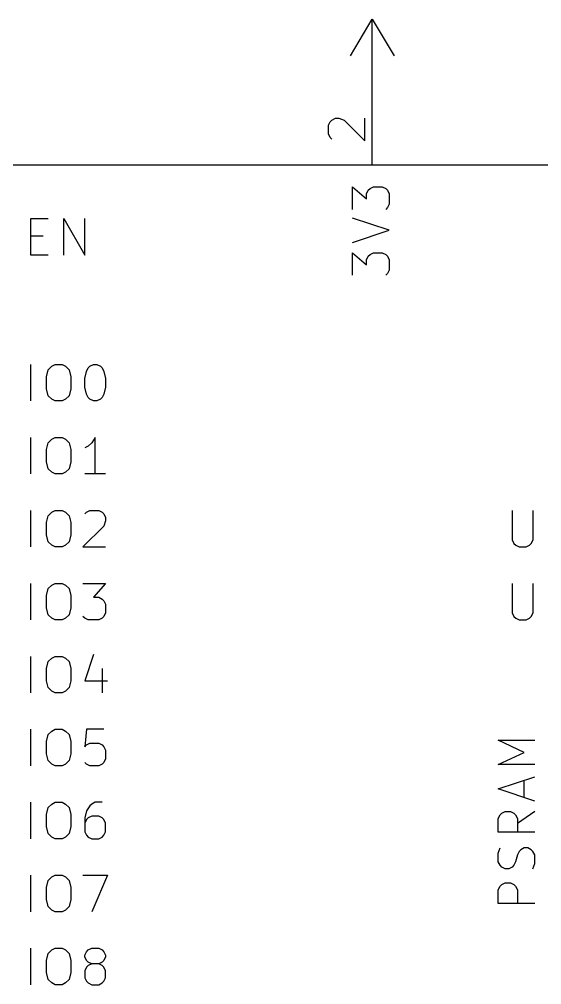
# Model space of a CAD drawing. Header units: inches. Extents: x 0.4 to 16.1, y -11.3 to -0.4.
# Drawn here: x 8.966 to 9.682, y -2.823 to -1.5 of the extents above; entities that cross this region are included whole.
import ezdxf

# ---------------------------------------------------------------- set-up
doc = ezdxf.new("R2010")
doc.units = ezdxf.units.IN
doc.header["$MEASUREMENT"] = 0
for name, color, linetype in [('GREENSIXTYFIVE', 129, 'CONTINUOUS'), ('LIGHTRED', 12, 'CONTINUOUS'), ('RED', 14, 'CONTINUOUS'), ('WHITE', 250, 'CONTINUOUS')]:
    doc.layers.add(name, color=color, linetype=linetype)

msp = doc.modelspace()

# ---------------------------------------------------------------- linework, layer by layer
at = {"layer": 'GREENSIXTYFIVE', "linetype": 'CONTINUOUS'}
for p, q in [((9.4231, -1.7605), (9.4231, -1.7295)), ((9.4231, -1.7295), (9.4422, -1.7462)), ((9.4231, -1.7605), (9.4231, -1.7295)), ((9.4231, -1.7295), (9.4422, -1.7462)), ((9.4446, -1.7343), (9.4469, -1.7319)), ((9.4446, -1.7343), (9.4469, -1.7319)), ((9.4469, -1.7319), (9.4517, -1.7295)), ((9.4469, -1.7319), (9.4517, -1.7295)), ((9.4517, -1.7295), (9.4636, -1.7295)), ((9.4517, -1.7295), (9.4636, -1.7295)), ((9.4636, -1.7295), (9.4684, -1.7319)), ((9.4636, -1.7295), (9.4684, -1.7319)), ((9.4684, -1.7319), (9.4708, -1.7343)), ((9.4684, -1.7319), (9.4708, -1.7343)), ((9.4422, -1.739), (9.4446, -1.7343)), ((9.4422, -1.739), (9.4446, -1.7343)), ((9.4422, -1.7462), (9.4422, -1.739)), ((9.4422, -1.7462), (9.4422, -1.739)), ((9.4708, -1.7343), (9.4731, -1.739)), ((9.4708, -1.7343), (9.4731, -1.739)), ((9.4731, -1.739), (9.4731, -1.7533)), ((9.4731, -1.739), (9.4731, -1.7533)), ((9.4708, -1.7581), (9.4684, -1.7605)), ((9.4708, -1.7581), (9.4684, -1.7605)), ((9.4731, -1.7533), (9.4708, -1.7581)), ((9.4731, -1.7533), (9.4708, -1.7581)), ((9.4731, -1.789), (9.4231, -1.7724)), ((9.4731, -1.789), (9.4231, -1.7724)), ((8.9819, -1.8231), (8.9819, -1.7731)), ((8.9819, -1.7731), (9.0057, -1.7731)), ((8.9819, -1.8231), (8.9819, -1.7731)), ((8.9819, -1.7731), (9.0057, -1.7731)), ((9.0271, -1.8231), (9.0271, -1.7731)), ((9.0271, -1.7731), (9.0557, -1.8231)), ((9.0271, -1.8231), (9.0271, -1.7731)), ((9.0271, -1.7731), (9.0557, -1.8231)), ((9.0557, -1.8231), (9.0557, -1.7731)), ((9.0557, -1.8231), (9.0557, -1.7731)), ((8.9819, -1.7969), (8.9986, -1.7969)), ((8.9819, -1.7969), (8.9986, -1.7969)), ((9.4231, -1.8057), (9.4731, -1.789)), ((9.4231, -1.8057), (9.4731, -1.789)), ((9.0057, -1.8231), (8.9819, -1.8231)), ((9.0057, -1.8231), (8.9819, -1.8231)), ((9.4231, -1.8509), (9.4231, -1.82)), ((9.4231, -1.82), (9.4422, -1.8367)), ((9.4231, -1.8509), (9.4231, -1.82)), ((9.4231, -1.82), (9.4422, -1.8367)), ((9.4422, -1.8295), (9.4446, -1.8248)), ((9.4422, -1.8295), (9.4446, -1.8248)), ((9.4446, -1.8248), (9.4469, -1.8224)), ((9.4446, -1.8248), (9.4469, -1.8224)), ((9.4469, -1.8224), (9.4517, -1.82)), ((9.4469, -1.8224), (9.4517, -1.82)), ((9.4517, -1.82), (9.4636, -1.82)), ((9.4517, -1.82), (9.4636, -1.82)), ((9.4636, -1.82), (9.4684, -1.8224)), ((9.4636, -1.82), (9.4684, -1.8224)), ((9.4684, -1.8224), (9.4708, -1.8248)), ((9.4684, -1.8224), (9.4708, -1.8248)), ((9.4708, -1.8248), (9.4731, -1.8295)), ((9.4708, -1.8248), (9.4731, -1.8295)), ((9.4422, -1.8367), (9.4422, -1.8295)), ((9.4422, -1.8367), (9.4422, -1.8295)), ((9.4731, -1.8295), (9.4731, -1.8438)), ((9.4731, -1.8295), (9.4731, -1.8438)), ((9.4708, -1.8486), (9.4684, -1.8509)), ((9.4708, -1.8486), (9.4684, -1.8509)), ((9.4731, -1.8438), (9.4708, -1.8486)), ((9.4731, -1.8438), (9.4708, -1.8486)), ((8.9819, -2.0231), (8.9819, -1.9731)), ((8.9819, -2.0231), (8.9819, -1.9731)), ((9.0033, -1.9898), (9.0057, -1.9803)), ((9.0033, -1.9898), (9.0057, -1.9803)), ((9.0057, -1.9803), (9.0105, -1.9755)), ((9.0057, -1.9803), (9.0105, -1.9755)), ((9.0105, -1.9755), (9.0152, -1.9731)), ((9.0105, -1.9755), (9.0152, -1.9731)), ((9.0152, -1.9731), (9.0248, -1.9731)), ((9.0152, -1.9731), (9.0248, -1.9731)), ((9.0248, -1.9731), (9.0295, -1.9755)), ((9.0248, -1.9731), (9.0295, -1.9755)), ((9.0295, -1.9755), (9.0343, -1.9803)), ((9.0295, -1.9755), (9.0343, -1.9803)), ((9.0343, -1.9803), (9.0367, -1.9898)), ((9.0343, -1.9803), (9.0367, -1.9898)), ((9.0557, -1.9922), (9.0581, -1.9827)), ((9.0557, -1.9922), (9.0581, -1.9827)), ((9.0581, -1.9827), (9.0605, -1.9779)), ((9.0581, -1.9827), (9.0605, -1.9779)), ((9.0605, -1.9779), (9.0629, -1.9755)), ((9.0605, -1.9779), (9.0629, -1.9755)), ((9.0629, -1.9755), (9.0676, -1.9731)), ((9.0629, -1.9755), (9.0676, -1.9731)), ((9.0676, -1.9731), (9.0724, -1.9731)), ((9.0676, -1.9731), (9.0724, -1.9731)), ((9.0724, -1.9731), (9.0771, -1.9755)), ((9.0724, -1.9731), (9.0771, -1.9755)), ((9.0771, -1.9755), (9.0795, -1.9779)), ((9.0771, -1.9755), (9.0795, -1.9779)), ((9.0795, -1.9779), (9.0819, -1.9827)), ((9.0795, -1.9779), (9.0819, -1.9827)), ((9.0819, -1.9827), (9.0843, -1.9922)), ((9.0819, -1.9827), (9.0843, -1.9922)), ((9.0033, -2.0065), (9.0033, -1.9898)), ((9.0033, -2.0065), (9.0033, -1.9898)), ((9.0367, -1.9898), (9.0367, -2.0065)), ((9.0367, -1.9898), (9.0367, -2.0065)), ((9.0557, -2.0041), (9.0557, -1.9922)), ((9.0557, -2.0041), (9.0557, -1.9922)), ((9.0843, -1.9922), (9.0843, -2.0041)), ((9.0843, -1.9922), (9.0843, -2.0041)), ((9.0057, -2.016), (9.0033, -2.0065)), ((9.0057, -2.016), (9.0033, -2.0065)), ((9.0367, -2.0065), (9.0343, -2.016)), ((9.0367, -2.0065), (9.0343, -2.016)), ((9.0581, -2.0136), (9.0557, -2.0041)), ((9.0581, -2.0136), (9.0557, -2.0041)), ((9.0843, -2.0041), (9.0819, -2.0136)), ((9.0843, -2.0041), (9.0819, -2.0136)), ((9.0105, -2.0208), (9.0057, -2.016)), ((9.0105, -2.0208), (9.0057, -2.016)), ((9.0152, -2.0231), (9.0105, -2.0208)), ((9.0152, -2.0231), (9.0105, -2.0208)), ((9.0248, -2.0231), (9.0152, -2.0231)), ((9.0248, -2.0231), (9.0152, -2.0231)), ((9.0295, -2.0208), (9.0248, -2.0231)), ((9.0295, -2.0208), (9.0248, -2.0231)), ((9.0343, -2.016), (9.0295, -2.0208)), ((9.0343, -2.016), (9.0295, -2.0208)), ((9.0605, -2.0184), (9.0581, -2.0136)), ((9.0605, -2.0184), (9.0581, -2.0136)), ((9.0629, -2.0208), (9.0605, -2.0184)), ((9.0629, -2.0208), (9.0605, -2.0184)), ((9.0676, -2.0231), (9.0629, -2.0208)), ((9.0676, -2.0231), (9.0629, -2.0208)), ((9.0724, -2.0231), (9.0676, -2.0231)), ((9.0724, -2.0231), (9.0676, -2.0231)), ((9.0771, -2.0208), (9.0724, -2.0231)), ((9.0771, -2.0208), (9.0724, -2.0231)), ((9.0795, -2.0184), (9.0771, -2.0208)), ((9.0795, -2.0184), (9.0771, -2.0208)), ((9.0819, -2.0136), (9.0795, -2.0184)), ((9.0819, -2.0136), (9.0795, -2.0184)), ((8.9819, -2.1231), (8.9819, -2.0731)), ((8.9819, -2.1231), (8.9819, -2.0731)), ((9.0057, -2.0803), (9.0105, -2.0755)), ((9.0057, -2.0803), (9.0105, -2.0755)), ((9.0105, -2.0755), (9.0152, -2.0731)), ((9.0105, -2.0755), (9.0152, -2.0731)), ((9.0152, -2.0731), (9.0248, -2.0731)), ((9.0152, -2.0731), (9.0248, -2.0731)), ((9.0248, -2.0731), (9.0295, -2.0755)), ((9.0248, -2.0731), (9.0295, -2.0755)), ((9.0295, -2.0755), (9.0343, -2.0803)), ((9.0295, -2.0755), (9.0343, -2.0803)), ((9.07, -2.0731), (9.0652, -2.0803)), ((9.07, -2.0731), (9.0652, -2.0803)), ((9.07, -2.1231), (9.07, -2.0731)), ((9.07, -2.1231), (9.07, -2.0731)), ((9.0033, -2.0898), (9.0057, -2.0803)), ((9.0033, -2.0898), (9.0057, -2.0803)), ((9.0033, -2.1065), (9.0033, -2.0898)), ((9.0033, -2.1065), (9.0033, -2.0898)), ((9.0343, -2.0803), (9.0367, -2.0898)), ((9.0343, -2.0803), (9.0367, -2.0898)), ((9.0367, -2.0898), (9.0367, -2.1065)), ((9.0367, -2.0898), (9.0367, -2.1065)), ((9.0605, -2.085), (9.0557, -2.0874)), ((9.0605, -2.085), (9.0557, -2.0874)), ((9.0652, -2.0803), (9.0605, -2.085)), ((9.0652, -2.0803), (9.0605, -2.085)), ((9.0057, -2.116), (9.0033, -2.1065)), ((9.0057, -2.116), (9.0033, -2.1065)), ((9.0105, -2.1208), (9.0057, -2.116)), ((9.0105, -2.1208), (9.0057, -2.116)), ((9.0343, -2.116), (9.0295, -2.1208)), ((9.0343, -2.116), (9.0295, -2.1208)), ((9.0367, -2.1065), (9.0343, -2.116)), ((9.0367, -2.1065), (9.0343, -2.116)), ((9.0152, -2.1231), (9.0105, -2.1208)), ((9.0152, -2.1231), (9.0105, -2.1208)), ((9.0248, -2.1231), (9.0152, -2.1231)), ((9.0248, -2.1231), (9.0152, -2.1231)), ((9.0295, -2.1208), (9.0248, -2.1231)), ((9.0295, -2.1208), (9.0248, -2.1231)), ((9.0843, -2.1231), (9.0557, -2.1231)), ((9.0843, -2.1231), (9.0557, -2.1231)), ((8.9819, -2.2231), (8.9819, -2.1731)), ((8.9819, -2.2231), (8.9819, -2.1731)), ((9.0033, -2.1898), (9.0057, -2.1803)), ((9.0033, -2.1898), (9.0057, -2.1803)), ((9.0057, -2.1803), (9.0105, -2.1755)), ((9.0057, -2.1803), (9.0105, -2.1755)), ((9.0105, -2.1755), (9.0152, -2.1731)), ((9.0105, -2.1755), (9.0152, -2.1731)), ((9.0152, -2.1731), (9.0248, -2.1731)), ((9.0152, -2.1731), (9.0248, -2.1731)), ((9.0248, -2.1731), (9.0295, -2.1755)), ((9.0248, -2.1731), (9.0295, -2.1755)), ((9.0295, -2.1755), (9.0343, -2.1803)), ((9.0295, -2.1755), (9.0343, -2.1803)), ((9.0343, -2.1803), (9.0367, -2.1898)), ((9.0343, -2.1803), (9.0367, -2.1898)), ((9.0557, -2.1779), (9.0581, -2.1755)), ((9.0557, -2.1779), (9.0581, -2.1755)), ((9.0581, -2.1755), (9.0629, -2.1731)), ((9.0581, -2.1755), (9.0629, -2.1731)), ((9.0629, -2.1731), (9.0748, -2.1731)), ((9.0629, -2.1731), (9.0748, -2.1731)), ((9.0748, -2.1731), (9.0795, -2.1755)), ((9.0748, -2.1731), (9.0795, -2.1755)), ((9.0795, -2.1755), (9.0819, -2.1779)), ((9.0795, -2.1755), (9.0819, -2.1779)), ((9.0819, -2.1779), (9.0843, -2.1827)), ((9.0819, -2.1779), (9.0843, -2.1827)), ((9.0843, -2.1827), (9.0843, -2.1874)), ((9.0843, -2.1827), (9.0843, -2.1874)), ((9.6419, -2.1731), (9.6419, -2.2136)), ((9.6419, -2.1731), (9.6419, -2.2136)), ((9.6705, -2.2136), (9.6705, -2.1731)), ((9.6705, -2.2136), (9.6705, -2.1731)), ((9.0033, -2.2065), (9.0033, -2.1898)), ((9.0033, -2.2065), (9.0033, -2.1898)), ((9.0367, -2.1898), (9.0367, -2.2065)), ((9.0367, -2.1898), (9.0367, -2.2065)), ((9.0819, -2.1946), (9.0533, -2.2231)), ((9.0819, -2.1946), (9.0533, -2.2231)), ((9.0843, -2.1874), (9.0819, -2.1946)), ((9.0843, -2.1874), (9.0819, -2.1946)), ((9.0057, -2.216), (9.0033, -2.2065)), ((9.0057, -2.216), (9.0033, -2.2065)), ((9.0367, -2.2065), (9.0343, -2.216)), ((9.0367, -2.2065), (9.0343, -2.216)), ((9.0105, -2.2208), (9.0057, -2.216)), ((9.0105, -2.2208), (9.0057, -2.216)), ((9.0152, -2.2231), (9.0105, -2.2208)), ((9.0152, -2.2231), (9.0105, -2.2208)), ((9.0295, -2.2208), (9.0248, -2.2231)), ((9.0295, -2.2208), (9.0248, -2.2231)), ((9.0343, -2.216), (9.0295, -2.2208)), ((9.0343, -2.216), (9.0295, -2.2208)), ((9.6419, -2.2136), (9.6443, -2.2184)), ((9.6419, -2.2136), (9.6443, -2.2184)), ((9.6443, -2.2184), (9.6467, -2.2208)), ((9.6443, -2.2184), (9.6467, -2.2208)), ((9.6467, -2.2208), (9.6514, -2.2231)), ((9.6467, -2.2208), (9.6514, -2.2231)), ((9.6609, -2.2231), (9.6657, -2.2208)), ((9.6609, -2.2231), (9.6657, -2.2208)), ((9.6657, -2.2208), (9.6681, -2.2184)), ((9.6657, -2.2208), (9.6681, -2.2184)), ((9.6681, -2.2184), (9.6705, -2.2136)), ((9.6681, -2.2184), (9.6705, -2.2136)), ((9.0248, -2.2231), (9.0152, -2.2231)), ((9.0248, -2.2231), (9.0152, -2.2231)), ((9.0533, -2.2231), (9.0843, -2.2231)), ((9.0533, -2.2231), (9.0843, -2.2231)), ((9.6514, -2.2231), (9.6609, -2.2231)), ((9.6514, -2.2231), (9.6609, -2.2231)), ((8.9819, -2.3231), (8.9819, -2.2731)), ((8.9819, -2.3231), (8.9819, -2.2731)), ((9.0057, -2.2803), (9.0105, -2.2755)), ((9.0057, -2.2803), (9.0105, -2.2755)), ((9.0105, -2.2755), (9.0152, -2.2731)), ((9.0105, -2.2755), (9.0152, -2.2731)), ((9.0152, -2.2731), (9.0248, -2.2731)), ((9.0152, -2.2731), (9.0248, -2.2731)), ((9.0248, -2.2731), (9.0295, -2.2755)), ((9.0248, -2.2731), (9.0295, -2.2755)), ((9.0295, -2.2755), (9.0343, -2.2803)), ((9.0295, -2.2755), (9.0343, -2.2803)), ((9.0533, -2.2731), (9.0843, -2.2731)), ((9.0533, -2.2731), (9.0843, -2.2731)), ((9.0843, -2.2731), (9.0676, -2.2922)), ((9.0843, -2.2731), (9.0676, -2.2922)), ((9.6419, -2.2731), (9.6419, -2.3136)), ((9.6419, -2.2731), (9.6419, -2.3136)), ((9.6705, -2.3136), (9.6705, -2.2731)), ((9.6705, -2.3136), (9.6705, -2.2731)), ((9.0033, -2.2898), (9.0057, -2.2803)), ((9.0033, -2.2898), (9.0057, -2.2803)), ((9.0343, -2.2803), (9.0367, -2.2898)), ((9.0343, -2.2803), (9.0367, -2.2898)), ((9.0033, -2.3065), (9.0033, -2.2898)), ((9.0033, -2.3065), (9.0033, -2.2898)), ((9.0367, -2.2898), (9.0367, -2.3065)), ((9.0367, -2.2898), (9.0367, -2.3065)), ((9.0676, -2.2922), (9.0748, -2.2922)), ((9.0676, -2.2922), (9.0748, -2.2922)), ((9.0748, -2.2922), (9.0795, -2.2946)), ((9.0748, -2.2922), (9.0795, -2.2946)), ((9.0795, -2.2946), (9.0819, -2.2969)), ((9.0795, -2.2946), (9.0819, -2.2969)), ((9.0819, -2.2969), (9.0843, -2.3017)), ((9.0819, -2.2969), (9.0843, -2.3017)), ((9.0843, -2.3017), (9.0843, -2.3136)), ((9.0843, -2.3017), (9.0843, -2.3136)), ((9.0057, -2.316), (9.0033, -2.3065)), ((9.0057, -2.316), (9.0033, -2.3065)), ((9.0367, -2.3065), (9.0343, -2.316)), ((9.0367, -2.3065), (9.0343, -2.316)), ((9.0843, -2.3136), (9.0819, -2.3184)), ((9.0843, -2.3136), (9.0819, -2.3184)), ((9.6419, -2.3136), (9.6443, -2.3184)), ((9.6419, -2.3136), (9.6443, -2.3184)), ((9.6681, -2.3184), (9.6705, -2.3136)), ((9.6681, -2.3184), (9.6705, -2.3136)), ((9.0105, -2.3208), (9.0057, -2.316)), ((9.0105, -2.3208), (9.0057, -2.316)), ((9.0152, -2.3231), (9.0105, -2.3208)), ((9.0152, -2.3231), (9.0105, -2.3208)), ((9.0248, -2.3231), (9.0152, -2.3231)), ((9.0248, -2.3231), (9.0152, -2.3231)), ((9.0295, -2.3208), (9.0248, -2.3231)), ((9.0295, -2.3208), (9.0248, -2.3231)), ((9.0343, -2.316), (9.0295, -2.3208)), ((9.0343, -2.316), (9.0295, -2.3208)), ((9.0557, -2.3208), (9.0533, -2.3184)), ((9.0557, -2.3208), (9.0533, -2.3184)), ((9.0605, -2.3231), (9.0557, -2.3208)), ((9.0605, -2.3231), (9.0557, -2.3208)), ((9.0748, -2.3231), (9.0605, -2.3231)), ((9.0748, -2.3231), (9.0605, -2.3231)), ((9.0795, -2.3208), (9.0748, -2.3231)), ((9.0795, -2.3208), (9.0748, -2.3231)), ((9.0819, -2.3184), (9.0795, -2.3208)), ((9.0819, -2.3184), (9.0795, -2.3208)), ((9.6443, -2.3184), (9.6467, -2.3208)), ((9.6443, -2.3184), (9.6467, -2.3208)), ((9.6467, -2.3208), (9.6514, -2.3231)), ((9.6467, -2.3208), (9.6514, -2.3231)), ((9.6514, -2.3231), (9.6609, -2.3231)), ((9.6514, -2.3231), (9.6609, -2.3231)), ((9.6609, -2.3231), (9.6657, -2.3208)), ((9.6609, -2.3231), (9.6657, -2.3208)), ((9.6657, -2.3208), (9.6681, -2.3184)), ((9.6657, -2.3208), (9.6681, -2.3184)), ((8.9819, -2.4231), (8.9819, -2.3731)), ((8.9819, -2.4231), (8.9819, -2.3731)), ((9.0033, -2.3898), (9.0057, -2.3803)), ((9.0033, -2.3898), (9.0057, -2.3803)), ((9.0057, -2.3803), (9.0105, -2.3755)), ((9.0057, -2.3803), (9.0105, -2.3755)), ((9.0105, -2.3755), (9.0152, -2.3731)), ((9.0105, -2.3755), (9.0152, -2.3731)), ((9.0152, -2.3731), (9.0248, -2.3731)), ((9.0152, -2.3731), (9.0248, -2.3731)), ((9.0248, -2.3731), (9.0295, -2.3755)), ((9.0248, -2.3731), (9.0295, -2.3755)), ((9.0295, -2.3755), (9.0343, -2.3803)), ((9.0295, -2.3755), (9.0343, -2.3803)), ((9.0343, -2.3803), (9.0367, -2.3898)), ((9.0343, -2.3803), (9.0367, -2.3898)), ((9.0676, -2.3708), (9.0557, -2.4065)), ((9.0676, -2.3708), (9.0557, -2.4065)), ((9.0033, -2.4065), (9.0033, -2.3898)), ((9.0033, -2.4065), (9.0033, -2.3898)), ((9.0367, -2.3898), (9.0367, -2.4065)), ((9.0367, -2.3898), (9.0367, -2.4065)), ((9.0795, -2.3898), (9.0795, -2.4231)), ((9.0795, -2.3898), (9.0795, -2.4231)), ((9.0057, -2.416), (9.0033, -2.4065)), ((9.0057, -2.416), (9.0033, -2.4065)), ((9.0367, -2.4065), (9.0343, -2.416)), ((9.0367, -2.4065), (9.0343, -2.416)), ((9.0557, -2.4065), (9.0867, -2.4065)), ((9.0557, -2.4065), (9.0867, -2.4065)), ((9.0105, -2.4208), (9.0057, -2.416)), ((9.0105, -2.4208), (9.0057, -2.416)), ((9.0152, -2.4231), (9.0105, -2.4208)), ((9.0152, -2.4231), (9.0105, -2.4208)), ((9.0295, -2.4208), (9.0248, -2.4231)), ((9.0295, -2.4208), (9.0248, -2.4231)), ((9.0343, -2.416), (9.0295, -2.4208)), ((9.0343, -2.416), (9.0295, -2.4208)), ((9.0248, -2.4231), (9.0152, -2.4231)), ((9.0248, -2.4231), (9.0152, -2.4231)), ((8.9819, -2.5231), (8.9819, -2.4731)), ((8.9819, -2.5231), (8.9819, -2.4731)), ((9.0105, -2.4755), (9.0152, -2.4731)), ((9.0105, -2.4755), (9.0152, -2.4731)), ((9.0152, -2.4731), (9.0248, -2.4731)), ((9.0152, -2.4731), (9.0248, -2.4731)), ((9.0248, -2.4731), (9.0295, -2.4755)), ((9.0248, -2.4731), (9.0295, -2.4755)), ((9.0581, -2.4731), (9.0557, -2.4969)), ((9.0581, -2.4731), (9.0557, -2.4969)), ((9.0819, -2.4731), (9.0581, -2.4731)), ((9.0819, -2.4731), (9.0581, -2.4731)), ((9.0033, -2.4898), (9.0057, -2.4803)), ((9.0033, -2.4898), (9.0057, -2.4803)), ((9.0057, -2.4803), (9.0105, -2.4755)), ((9.0057, -2.4803), (9.0105, -2.4755)), ((9.0295, -2.4755), (9.0343, -2.4803)), ((9.0295, -2.4755), (9.0343, -2.4803)), ((9.0343, -2.4803), (9.0367, -2.4898)), ((9.0343, -2.4803), (9.0367, -2.4898)), ((9.0033, -2.5065), (9.0033, -2.4898)), ((9.0033, -2.5065), (9.0033, -2.4898)), ((9.0367, -2.4898), (9.0367, -2.5065)), ((9.0367, -2.4898), (9.0367, -2.5065)), ((9.0557, -2.4969), (9.0581, -2.4946)), ((9.0557, -2.4969), (9.0581, -2.4946)), ((9.0581, -2.4946), (9.0629, -2.4922)), ((9.0581, -2.4946), (9.0629, -2.4922)), ((9.0629, -2.4922), (9.0748, -2.4922)), ((9.0629, -2.4922), (9.0748, -2.4922)), ((9.0748, -2.4922), (9.0795, -2.4946)), ((9.0748, -2.4922), (9.0795, -2.4946)), ((9.0795, -2.4946), (9.0819, -2.4969)), ((9.0795, -2.4946), (9.0819, -2.4969)), ((9.0819, -2.4969), (9.0843, -2.5017)), ((9.0819, -2.4969), (9.0843, -2.5017)), ((9.0057, -2.516), (9.0033, -2.5065)), ((9.0057, -2.516), (9.0033, -2.5065)), ((9.0367, -2.5065), (9.0343, -2.516)), ((9.0367, -2.5065), (9.0343, -2.516)), ((9.0843, -2.5136), (9.0819, -2.5184)), ((9.0843, -2.5136), (9.0819, -2.5184)), ((9.0843, -2.5017), (9.0843, -2.5136)), ((9.0843, -2.5017), (9.0843, -2.5136)), ((9.0105, -2.5208), (9.0057, -2.516)), ((9.0105, -2.5208), (9.0057, -2.516)), ((9.0152, -2.5231), (9.0105, -2.5208)), ((9.0152, -2.5231), (9.0105, -2.5208)), ((9.0248, -2.5231), (9.0152, -2.5231)), ((9.0248, -2.5231), (9.0152, -2.5231)), ((9.0295, -2.5208), (9.0248, -2.5231)), ((9.0295, -2.5208), (9.0248, -2.5231)), ((9.0343, -2.516), (9.0295, -2.5208)), ((9.0343, -2.516), (9.0295, -2.5208)), ((9.0581, -2.5208), (9.0557, -2.5184)), ((9.0581, -2.5208), (9.0557, -2.5184)), ((9.0629, -2.5231), (9.0581, -2.5208)), ((9.0629, -2.5231), (9.0581, -2.5208)), ((9.0748, -2.5231), (9.0629, -2.5231)), ((9.0748, -2.5231), (9.0629, -2.5231)), ((9.0795, -2.5208), (9.0748, -2.5231)), ((9.0795, -2.5208), (9.0748, -2.5231)), ((9.0819, -2.5184), (9.0795, -2.5208)), ((9.0819, -2.5184), (9.0795, -2.5208)), ((8.9819, -2.6231), (8.9819, -2.5731)), ((8.9819, -2.6231), (8.9819, -2.5731)), ((9.0057, -2.5803), (9.0105, -2.5755)), ((9.0057, -2.5803), (9.0105, -2.5755)), ((9.0105, -2.5755), (9.0152, -2.5731)), ((9.0105, -2.5755), (9.0152, -2.5731)), ((9.0152, -2.5731), (9.0248, -2.5731)), ((9.0152, -2.5731), (9.0248, -2.5731)), ((9.0248, -2.5731), (9.0295, -2.5755)), ((9.0248, -2.5731), (9.0295, -2.5755)), ((9.0295, -2.5755), (9.0343, -2.5803)), ((9.0295, -2.5755), (9.0343, -2.5803)), ((9.0629, -2.5779), (9.0581, -2.585)), ((9.0629, -2.5779), (9.0581, -2.585)), ((9.0652, -2.5755), (9.0629, -2.5779)), ((9.0652, -2.5755), (9.0629, -2.5779)), ((9.07, -2.5731), (9.0652, -2.5755)), ((9.07, -2.5731), (9.0652, -2.5755)), ((9.0795, -2.5731), (9.07, -2.5731)), ((9.0795, -2.5731), (9.07, -2.5731)), ((9.0033, -2.5898), (9.0057, -2.5803)), ((9.0033, -2.5898), (9.0057, -2.5803)), ((9.0033, -2.6065), (9.0033, -2.5898)), ((9.0033, -2.6065), (9.0033, -2.5898)), ((9.0343, -2.5803), (9.0367, -2.5898)), ((9.0343, -2.5803), (9.0367, -2.5898)), ((9.0367, -2.5898), (9.0367, -2.6065)), ((9.0367, -2.5898), (9.0367, -2.6065)), ((9.0581, -2.585), (9.0557, -2.5946)), ((9.0581, -2.585), (9.0557, -2.5946)), ((9.0652, -2.5922), (9.0605, -2.5946)), ((9.0652, -2.5922), (9.0605, -2.5946)), ((9.0748, -2.5922), (9.0652, -2.5922)), ((9.0748, -2.5922), (9.0652, -2.5922)), ((9.0795, -2.5946), (9.0748, -2.5922)), ((9.0795, -2.5946), (9.0748, -2.5922)), ((9.0057, -2.616), (9.0033, -2.6065)), ((9.0057, -2.616), (9.0033, -2.6065)), ((9.0367, -2.6065), (9.0343, -2.616)), ((9.0367, -2.6065), (9.0343, -2.616)), ((9.0557, -2.5946), (9.0557, -2.6136)), ((9.0557, -2.5946), (9.0557, -2.6136)), ((9.0581, -2.5969), (9.0557, -2.6017)), ((9.0581, -2.5969), (9.0557, -2.6017)), ((9.0605, -2.5946), (9.0581, -2.5969)), ((9.0605, -2.5946), (9.0581, -2.5969)), ((9.0819, -2.5969), (9.0795, -2.5946)), ((9.0819, -2.5969), (9.0795, -2.5946)), ((9.0843, -2.6017), (9.0819, -2.5969)), ((9.0843, -2.6017), (9.0819, -2.5969)), ((9.0843, -2.6136), (9.0843, -2.6017)), ((9.0843, -2.6136), (9.0843, -2.6017)), ((9.0105, -2.6208), (9.0057, -2.616)), ((9.0105, -2.6208), (9.0057, -2.616)), ((9.0343, -2.616), (9.0295, -2.6208)), ((9.0343, -2.616), (9.0295, -2.6208)), ((9.0557, -2.6136), (9.0581, -2.6184)), ((9.0557, -2.6136), (9.0581, -2.6184)), ((9.0581, -2.6184), (9.0605, -2.6208)), ((9.0581, -2.6184), (9.0605, -2.6208)), ((9.0795, -2.6208), (9.0819, -2.6184)), ((9.0795, -2.6208), (9.0819, -2.6184)), ((9.0819, -2.6184), (9.0843, -2.6136)), ((9.0819, -2.6184), (9.0843, -2.6136)), ((9.0152, -2.6231), (9.0105, -2.6208)), ((9.0152, -2.6231), (9.0105, -2.6208)), ((9.0248, -2.6231), (9.0152, -2.6231)), ((9.0248, -2.6231), (9.0152, -2.6231)), ((9.0295, -2.6208), (9.0248, -2.6231)), ((9.0295, -2.6208), (9.0248, -2.6231)), ((9.0605, -2.6208), (9.0652, -2.6231)), ((9.0605, -2.6208), (9.0652, -2.6231)), ((9.0652, -2.6231), (9.0748, -2.6231)), ((9.0652, -2.6231), (9.0748, -2.6231)), ((9.0748, -2.6231), (9.0795, -2.6208)), ((9.0748, -2.6231), (9.0795, -2.6208)), ((8.9819, -2.7231), (8.9819, -2.6731)), ((8.9819, -2.7231), (8.9819, -2.6731)), ((9.0033, -2.6898), (9.0057, -2.6803)), ((9.0033, -2.6898), (9.0057, -2.6803)), ((9.0057, -2.6803), (9.0105, -2.6755)), ((9.0057, -2.6803), (9.0105, -2.6755)), ((9.0105, -2.6755), (9.0152, -2.6731)), ((9.0105, -2.6755), (9.0152, -2.6731)), ((9.0152, -2.6731), (9.0248, -2.6731)), ((9.0152, -2.6731), (9.0248, -2.6731)), ((9.0248, -2.6731), (9.0295, -2.6755)), ((9.0248, -2.6731), (9.0295, -2.6755)), ((9.0295, -2.6755), (9.0343, -2.6803)), ((9.0295, -2.6755), (9.0343, -2.6803)), ((9.0343, -2.6803), (9.0367, -2.6898)), ((9.0343, -2.6803), (9.0367, -2.6898)), ((9.0533, -2.6731), (9.0867, -2.6731)), ((9.0533, -2.6731), (9.0867, -2.6731)), ((9.0867, -2.6731), (9.0652, -2.7231)), ((9.0867, -2.6731), (9.0652, -2.7231)), ((9.0033, -2.7065), (9.0033, -2.6898)), ((9.0033, -2.7065), (9.0033, -2.6898)), ((9.0367, -2.6898), (9.0367, -2.7065)), ((9.0367, -2.6898), (9.0367, -2.7065)), ((9.0057, -2.716), (9.0033, -2.7065)), ((9.0057, -2.716), (9.0033, -2.7065)), ((9.0367, -2.7065), (9.0343, -2.716)), ((9.0367, -2.7065), (9.0343, -2.716)), ((9.0105, -2.7208), (9.0057, -2.716)), ((9.0105, -2.7208), (9.0057, -2.716)), ((9.0152, -2.7231), (9.0105, -2.7208)), ((9.0152, -2.7231), (9.0105, -2.7208)), ((9.0248, -2.7231), (9.0152, -2.7231)), ((9.0248, -2.7231), (9.0152, -2.7231)), ((9.0295, -2.7208), (9.0248, -2.7231)), ((9.0295, -2.7208), (9.0248, -2.7231)), ((9.0343, -2.716), (9.0295, -2.7208)), ((9.0343, -2.716), (9.0295, -2.7208)), ((8.9819, -2.8231), (8.9819, -2.7731)), ((8.9819, -2.8231), (8.9819, -2.7731)), ((9.0057, -2.7803), (9.0105, -2.7755)), ((9.0057, -2.7803), (9.0105, -2.7755)), ((9.0105, -2.7755), (9.0152, -2.7731)), ((9.0105, -2.7755), (9.0152, -2.7731)), ((9.0152, -2.7731), (9.0248, -2.7731)), ((9.0152, -2.7731), (9.0248, -2.7731)), ((9.0248, -2.7731), (9.0295, -2.7755)), ((9.0248, -2.7731), (9.0295, -2.7755)), ((9.0295, -2.7755), (9.0343, -2.7803)), ((9.0295, -2.7755), (9.0343, -2.7803)), ((9.0557, -2.7827), (9.0581, -2.7779)), ((9.0557, -2.7827), (9.0581, -2.7779)), ((9.0581, -2.7779), (9.0605, -2.7755)), ((9.0581, -2.7779), (9.0605, -2.7755)), ((9.0605, -2.7755), (9.0652, -2.7731)), ((9.0605, -2.7755), (9.0652, -2.7731)), ((9.0652, -2.7731), (9.0748, -2.7731)), ((9.0652, -2.7731), (9.0748, -2.7731)), ((9.0748, -2.7731), (9.0795, -2.7755)), ((9.0748, -2.7731), (9.0795, -2.7755)), ((9.0795, -2.7755), (9.0819, -2.7779)), ((9.0795, -2.7755), (9.0819, -2.7779)), ((9.0819, -2.7779), (9.0843, -2.7827)), ((9.0819, -2.7779), (9.0843, -2.7827)), ((9.0033, -2.7898), (9.0057, -2.7803)), ((9.0033, -2.7898), (9.0057, -2.7803)), ((9.0033, -2.8065), (9.0033, -2.7898)), ((9.0033, -2.8065), (9.0033, -2.7898)), ((9.0343, -2.7803), (9.0367, -2.7898)), ((9.0343, -2.7803), (9.0367, -2.7898)), ((9.0367, -2.7898), (9.0367, -2.8065)), ((9.0367, -2.7898), (9.0367, -2.8065)), ((9.0557, -2.785), (9.0557, -2.7827)), ((9.0557, -2.785), (9.0557, -2.7827)), ((9.0581, -2.7898), (9.0557, -2.785)), ((9.0581, -2.7898), (9.0557, -2.785)), ((9.0605, -2.7922), (9.0581, -2.7898)), ((9.0605, -2.7922), (9.0581, -2.7898)), ((9.0819, -2.7898), (9.0795, -2.7922)), ((9.0819, -2.7898), (9.0795, -2.7922)), ((9.0843, -2.785), (9.0819, -2.7898)), ((9.0843, -2.785), (9.0819, -2.7898)), ((9.0843, -2.7827), (9.0843, -2.785)), ((9.0843, -2.7827), (9.0843, -2.785)), ((9.0581, -2.7993), (9.0557, -2.8041)), ((9.0581, -2.7993), (9.0557, -2.8041)), ((9.0557, -2.8041), (9.0557, -2.8136)), ((9.0557, -2.8041), (9.0557, -2.8136)), ((9.0605, -2.7969), (9.0581, -2.7993)), ((9.0605, -2.7969), (9.0581, -2.7993)), ((9.0652, -2.7946), (9.0605, -2.7922)), ((9.0652, -2.7946), (9.0605, -2.7922)), ((9.0652, -2.7946), (9.0605, -2.7969)), ((9.0652, -2.7946), (9.0605, -2.7969)), ((9.0748, -2.7946), (9.0652, -2.7946)), ((9.0748, -2.7946), (9.0652, -2.7946)), ((9.0795, -2.7922), (9.0748, -2.7946)), ((9.0795, -2.7922), (9.0748, -2.7946)), ((9.0795, -2.7969), (9.0748, -2.7946)), ((9.0795, -2.7969), (9.0748, -2.7946)), ((9.0819, -2.7993), (9.0795, -2.7969)), ((9.0819, -2.7993), (9.0795, -2.7969)), ((9.0843, -2.8041), (9.0819, -2.7993)), ((9.0843, -2.8041), (9.0819, -2.7993)), ((9.0843, -2.8136), (9.0843, -2.8041)), ((9.0843, -2.8136), (9.0843, -2.8041)), ((9.0057, -2.816), (9.0033, -2.8065)), ((9.0057, -2.816), (9.0033, -2.8065)), ((9.0105, -2.8208), (9.0057, -2.816)), ((9.0105, -2.8208), (9.0057, -2.816)), ((9.0343, -2.816), (9.0295, -2.8208)), ((9.0343, -2.816), (9.0295, -2.8208)), ((9.0367, -2.8065), (9.0343, -2.816)), ((9.0367, -2.8065), (9.0343, -2.816)), ((9.0557, -2.8136), (9.0581, -2.8184)), ((9.0557, -2.8136), (9.0581, -2.8184)), ((9.0819, -2.8184), (9.0843, -2.8136)), ((9.0819, -2.8184), (9.0843, -2.8136)), ((9.0152, -2.8231), (9.0105, -2.8208)), ((9.0152, -2.8231), (9.0105, -2.8208)), ((9.0248, -2.8231), (9.0152, -2.8231)), ((9.0248, -2.8231), (9.0152, -2.8231)), ((9.0295, -2.8208), (9.0248, -2.8231)), ((9.0295, -2.8208), (9.0248, -2.8231)), ((9.0581, -2.8184), (9.0605, -2.8208)), ((9.0581, -2.8184), (9.0605, -2.8208)), ((9.0605, -2.8208), (9.0652, -2.8231)), ((9.0605, -2.8208), (9.0652, -2.8231)), ((9.0652, -2.8231), (9.0748, -2.8231)), ((9.0652, -2.8231), (9.0748, -2.8231)), ((9.0748, -2.8231), (9.0795, -2.8208)), ((9.0748, -2.8231), (9.0795, -2.8208)), ((9.0795, -2.8208), (9.0819, -2.8184)), ((9.0795, -2.8208), (9.0819, -2.8184))]:
    msp.add_line(p, q, dxfattribs=at)
at = {"layer": 'LIGHTRED', "linetype": 'CONTINUOUS'}
for p, q in [((9.3899, -1.6452), (9.3923, -1.6405)), ((9.3899, -1.6452), (9.3923, -1.6405)), ((9.3923, -1.6405), (9.3946, -1.6381)), ((9.3923, -1.6405), (9.3946, -1.6381)), ((9.3946, -1.6381), (9.3994, -1.6357)), ((9.3946, -1.6381), (9.3994, -1.6357)), ((9.3994, -1.6357), (9.4042, -1.6357)), ((9.3994, -1.6357), (9.4042, -1.6357)), ((9.4042, -1.6357), (9.4113, -1.6381)), ((9.4042, -1.6357), (9.4113, -1.6381)), ((9.4113, -1.6381), (9.4399, -1.6667)), ((9.4113, -1.6381), (9.4399, -1.6667)), ((9.4399, -1.6667), (9.4399, -1.6357)), ((9.4399, -1.6667), (9.4399, -1.6357)), ((9.3899, -1.6571), (9.3899, -1.6452)), ((9.3899, -1.6571), (9.3899, -1.6452)), ((9.3923, -1.6619), (9.3899, -1.6571)), ((9.3923, -1.6619), (9.3899, -1.6571)), ((9.3946, -1.6643), (9.3923, -1.6619)), ((9.3946, -1.6643), (9.3923, -1.6619))]:
    msp.add_line(p, q, dxfattribs=at)
at = {"layer": 'RED', "linetype": 'CONTINUOUS'}
for p, q in [((9.42, -1.55), (9.45, -1.5)), ((9.45, -1.5), (9.48, -1.55)), ((9.45, -1.6), (9.45, -1.5)), ((9.45, -1.7), (9.45, -1.6)), ((9.45, -1.7), (9.45, -1.6)), ((9.95, -1.7), (8.95, -1.7)), ((9.6585, -2.5048), (9.6228, -2.4881)), ((9.6228, -2.4881), (9.6728, -2.4881)), ((9.6228, -2.5214), (9.6585, -2.5048)), ((9.6728, -2.5214), (9.6228, -2.5214)), ((9.6228, -2.5548), (9.6728, -2.5381)), ((9.6585, -2.5667), (9.6585, -2.5429)), ((9.6728, -2.5714), (9.6228, -2.5548)), ((9.6228, -2.5952), (9.6252, -2.5905)), ((9.6252, -2.5905), (9.6276, -2.5881)), ((9.6276, -2.5881), (9.6323, -2.5857)), ((9.6323, -2.5857), (9.6395, -2.5857)), ((9.6395, -2.5857), (9.6442, -2.5881)), ((9.6442, -2.5881), (9.6466, -2.5905)), ((9.6466, -2.5905), (9.649, -2.5952)), ((9.6728, -2.5857), (9.649, -2.6024)), ((9.6228, -2.6143), (9.6228, -2.5952)), ((9.649, -2.5952), (9.649, -2.6143)), ((9.6728, -2.6143), (9.6228, -2.6143)), ((9.6228, -2.6429), (9.6252, -2.6357)), ((9.6228, -2.6548), (9.6228, -2.6429)), ((9.649, -2.6452), (9.6466, -2.6548)), ((9.6514, -2.6405), (9.649, -2.6452)), ((9.6538, -2.6381), (9.6514, -2.6405)), ((9.6585, -2.6357), (9.6538, -2.6381)), ((9.6633, -2.6357), (9.6585, -2.6357)), ((9.668, -2.6381), (9.6633, -2.6357)), ((9.6704, -2.6405), (9.668, -2.6381)), ((9.6728, -2.6452), (9.6704, -2.6405)), ((9.6728, -2.6571), (9.6728, -2.6452)), ((9.6252, -2.6595), (9.6228, -2.6548)), ((9.6466, -2.6548), (9.6442, -2.6595)), ((9.6704, -2.6643), (9.6728, -2.6571)), ((9.6276, -2.6619), (9.6252, -2.6595)), ((9.6323, -2.6643), (9.6276, -2.6619)), ((9.6371, -2.6643), (9.6323, -2.6643)), ((9.6419, -2.6619), (9.6371, -2.6643)), ((9.6442, -2.6595), (9.6419, -2.6619)), ((9.6252, -2.6881), (9.6276, -2.6857)), ((9.6276, -2.6857), (9.6323, -2.6833)), ((9.6323, -2.6833), (9.6395, -2.6833)), ((9.6395, -2.6833), (9.6442, -2.6857)), ((9.6442, -2.6857), (9.6466, -2.6881)), ((9.6228, -2.6929), (9.6252, -2.6881)), ((9.6228, -2.7119), (9.6228, -2.6929)), ((9.6466, -2.6881), (9.649, -2.6929)), ((9.649, -2.6929), (9.649, -2.7119)), ((9.6728, -2.7119), (9.6228, -2.7119))]:
    msp.add_line(p, q, dxfattribs=at)
at = {"layer": 'WHITE', "linetype": 'CONTINUOUS'}
msp.add_line((9.95, -1.7), (8.95, -1.7), dxfattribs=at)

doc.saveas('drawing.dxf')
